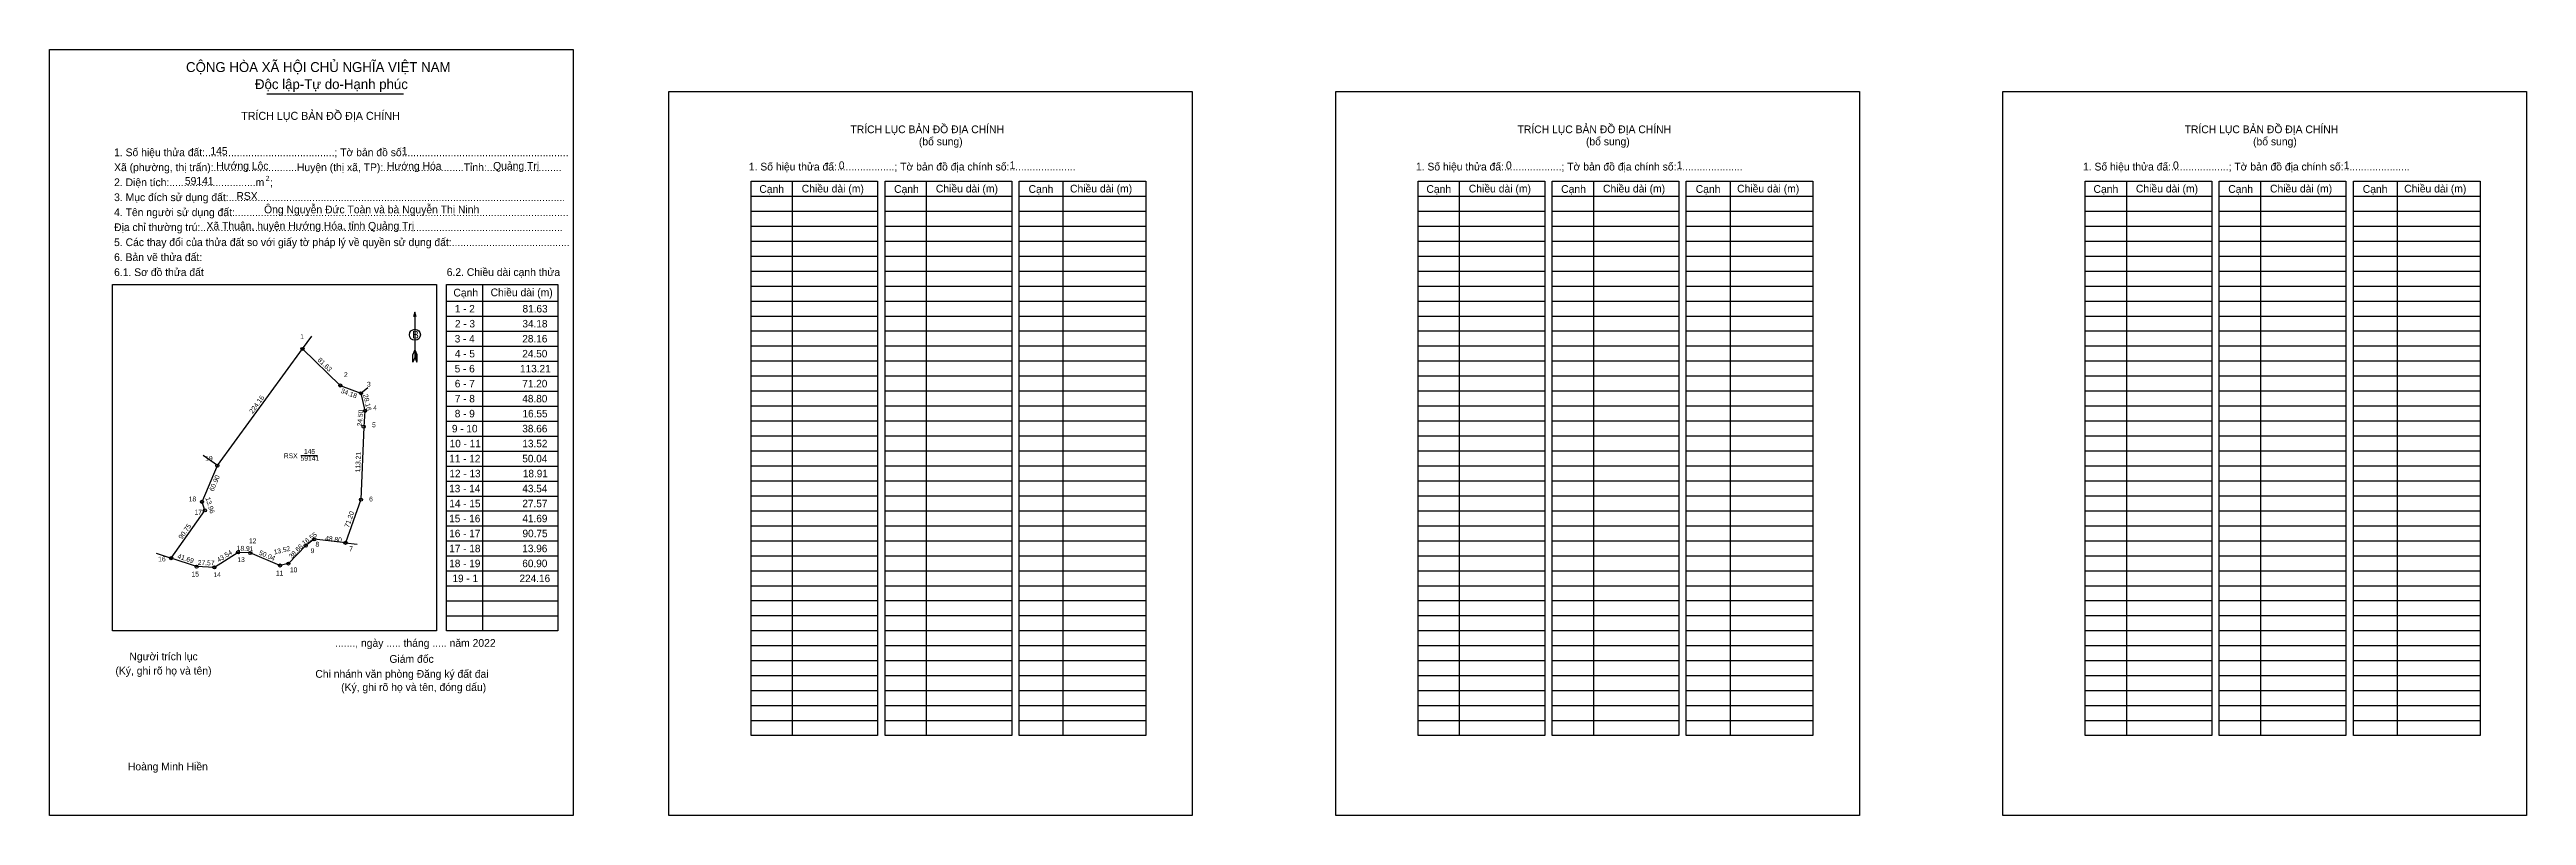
# Model space of a CAD drawing. Extents: x 549577 to 553420, y 1831343 to 1832531.
import ezdxf

# ---------------------------------------------------------------- set-up
doc = ezdxf.new("R2010")
doc.units = 0
for name, color, linetype in [('Level 1', 7, 'Continuous'), ('Level 10', 7, 'Continuous'), ('Level 11', 7, 'Continuous'), ('Level 13', 7, 'Continuous'), ('Level 15', 7, 'Continuous'), ('Level 2', 7, 'Continuous'), ('Level 49', 7, 'Continuous'), ('Level 52', 7, 'Continuous'), ('Level 6', 7, 'Continuous'), ('Level 9', 7, 'Continuous')]:
    doc.layers.add(name, color=color, linetype=linetype)

msp = doc.modelspace()

# ---------------------------------------------------------------- linework, layer by layer
at = {"layer": 'Level 1'}
for p, q in [((549576.8, 1832531.2), (549576.8, 1832531.2)), ((550537.6, 1832466.4), (550537.6, 1832466.4)), ((550665.3, 1832303.8), (550861.7, 1832303.8)), ((550729.2, 1832327.1), (550729.2, 1831466.9)), ((550873.4, 1832303.8), (551069.8, 1832303.8)), ((550937.3, 1832327.1), (550937.3, 1831466.9)), ((551081.5, 1832303.8), (551278, 1832303.8)), ((551149.3, 1832327.1), (551149.3, 1831466.9)), ((551700.4, 1832303.8), (551896.8, 1832303.8)), ((551764.3, 1832327.1), (551764.3, 1831466.9)), ((551908.5, 1832303.8), (552104.9, 1832303.8)), ((551972.4, 1832327.1), (551972.4, 1831466.9)), ((552116.6, 1832303.8), (552313.1, 1832303.8)), ((552184.4, 1832327.1), (552184.4, 1831466.9)), ((552735.5, 1832303.8), (552931.9, 1832303.8)), ((552799.4, 1832327.1), (552799.4, 1831466.9)), ((552943.6, 1832303.8), (553140, 1832303.8)), ((553007.5, 1832327.1), (553007.5, 1831466.9)), ((553151.7, 1832303.8), (553348.2, 1832303.8)), ((553219.5, 1832327.1), (553219.5, 1831466.9)), ((550665.3, 1832280.6), (550861.7, 1832280.6)), ((550873.4, 1832280.6), (551069.8, 1832280.6)), ((551081.5, 1832280.6), (551278, 1832280.6)), ((551700.4, 1832280.6), (551896.8, 1832280.6)), ((551908.5, 1832280.6), (552104.9, 1832280.6)), ((552116.6, 1832280.6), (552313.1, 1832280.6)), ((552735.5, 1832280.6), (552931.9, 1832280.6)), ((552943.6, 1832280.6), (553140, 1832280.6)), ((553151.7, 1832280.6), (553348.2, 1832280.6)), ((550665.3, 1832257.3), (550861.7, 1832257.3)), ((550665.3, 1832234.1), (550861.7, 1832234.1)), ((550873.4, 1832257.3), (551069.8, 1832257.3)), ((550873.4, 1832234.1), (551069.8, 1832234.1)), ((551081.5, 1832257.3), (551278, 1832257.3)), ((551081.5, 1832234.1), (551278, 1832234.1)), ((551700.4, 1832257.3), (551896.8, 1832257.3)), ((551700.4, 1832234.1), (551896.8, 1832234.1)), ((551908.5, 1832257.3), (552104.9, 1832257.3)), ((551908.5, 1832234.1), (552104.9, 1832234.1)), ((552116.6, 1832257.3), (552313.1, 1832257.3)), ((552116.6, 1832234.1), (552313.1, 1832234.1)), ((552735.5, 1832257.3), (552931.9, 1832257.3)), ((552735.5, 1832234.1), (552931.9, 1832234.1)), ((552943.6, 1832257.3), (553140, 1832257.3)), ((552943.6, 1832234.1), (553140, 1832234.1)), ((553151.7, 1832257.3), (553348.2, 1832257.3)), ((553151.7, 1832234.1), (553348.2, 1832234.1)), ((550665.3, 1832210.8), (550861.7, 1832210.8)), ((550665.3, 1832187.6), (550861.7, 1832187.6)), ((550873.4, 1832210.8), (551069.8, 1832210.8)), ((550873.4, 1832187.6), (551069.8, 1832187.6)), ((551081.5, 1832210.8), (551278, 1832210.8)), ((551081.5, 1832187.6), (551278, 1832187.6)), ((551700.4, 1832210.8), (551896.8, 1832210.8)), ((551700.4, 1832187.6), (551896.8, 1832187.6)), ((551908.5, 1832210.8), (552104.9, 1832210.8)), ((551908.5, 1832187.6), (552104.9, 1832187.6)), ((552116.6, 1832210.8), (552313.1, 1832210.8)), ((552116.6, 1832187.6), (552313.1, 1832187.6)), ((552735.5, 1832210.8), (552931.9, 1832210.8)), ((552735.5, 1832187.6), (552931.9, 1832187.6)), ((552943.6, 1832210.8), (553140, 1832210.8)), ((552943.6, 1832187.6), (553140, 1832187.6)), ((553151.7, 1832210.8), (553348.2, 1832210.8)), ((553151.7, 1832187.6), (553348.2, 1832187.6)), ((549674.6, 1832166.7), (549674.6, 1832166.7)), ((550248.8, 1832166.7), (550248.8, 1831629.3)), ((550665.3, 1832164.3), (550861.7, 1832164.3)), ((550873.4, 1832164.3), (551069.8, 1832164.3)), ((551081.5, 1832164.3), (551278, 1832164.3)), ((551700.4, 1832164.3), (551896.8, 1832164.3)), ((551908.5, 1832164.3), (552104.9, 1832164.3)), ((552116.6, 1832164.3), (552313.1, 1832164.3)), ((552735.5, 1832164.3), (552931.9, 1832164.3)), ((552943.6, 1832164.3), (553140, 1832164.3)), ((553151.7, 1832164.3), (553348.2, 1832164.3)), ((550143.7, 1832123.8), (550143.7, 1832053.5)), ((550193, 1832140.7), (550365.5, 1832140.7)), ((550193, 1832117.5), (550365.5, 1832117.5)), ((550665.3, 1832141.1), (550861.7, 1832141.1)), ((550665.3, 1832117.8), (550861.7, 1832117.8)), ((550873.4, 1832141.1), (551069.8, 1832141.1)), ((550873.4, 1832117.8), (551069.8, 1832117.8)), ((551081.5, 1832141.1), (551278, 1832141.1)), ((551081.5, 1832117.8), (551278, 1832117.8)), ((551700.4, 1832141.1), (551896.8, 1832141.1)), ((551700.4, 1832117.8), (551896.8, 1832117.8)), ((551908.5, 1832141.1), (552104.9, 1832141.1)), ((551908.5, 1832117.8), (552104.9, 1832117.8)), ((552116.6, 1832141.1), (552313.1, 1832141.1)), ((552116.6, 1832117.8), (552313.1, 1832117.8)), ((552735.5, 1832141.1), (552931.9, 1832141.1)), ((552735.5, 1832117.8), (552931.9, 1832117.8)), ((552943.6, 1832141.1), (553140, 1832141.1)), ((552943.6, 1832117.8), (553140, 1832117.8)), ((553151.7, 1832141.1), (553348.2, 1832141.1)), ((553151.7, 1832117.8), (553348.2, 1832117.8)), ((550193, 1832094.2), (550365.5, 1832094.2)), ((550193, 1832071), (550365.5, 1832071)), ((550665.3, 1832094.6), (550861.7, 1832094.6)), ((550665.3, 1832071.4), (550861.7, 1832071.4)), ((550873.4, 1832094.6), (551069.8, 1832094.6)), ((550873.4, 1832071.4), (551069.8, 1832071.4)), ((551081.5, 1832094.6), (551278, 1832094.6)), ((551081.5, 1832071.4), (551278, 1832071.4)), ((551700.4, 1832094.6), (551896.8, 1832094.6)), ((551700.4, 1832071.4), (551896.8, 1832071.4)), ((551908.5, 1832094.6), (552104.9, 1832094.6)), ((551908.5, 1832071.4), (552104.9, 1832071.4)), ((552116.6, 1832094.6), (552313.1, 1832094.6)), ((552116.6, 1832071.4), (552313.1, 1832071.4)), ((552735.5, 1832094.6), (552931.9, 1832094.6)), ((552735.5, 1832071.4), (552931.9, 1832071.4)), ((552943.6, 1832094.6), (553140, 1832094.6)), ((552943.6, 1832071.4), (553140, 1832071.4)), ((553151.7, 1832094.6), (553348.2, 1832094.6)), ((553151.7, 1832071.4), (553348.2, 1832071.4)), ((550140.6, 1832046.4), (550140.7, 1832058)), ((550143.7, 1832053.5), (550140.6, 1832046.4)), ((550143.7, 1832065.1), (550140.7, 1832058)), ((550143.7, 1832065.1), (550146.7, 1832058)), ((550143.7, 1832064.1), (550146.7, 1832056.9)), ((550143.7, 1832063.1), (550146.7, 1832055.9)), ((550143.7, 1832062.1), (550146.7, 1832054.9)), ((550143.7, 1832061.1), (550146.7, 1832053.8)), ((550143.7, 1832060.1), (550146.7, 1832052.8)), ((550143.7, 1832059.1), (550146.7, 1832051.7)), ((550143.7, 1832058.1), (550146.7, 1832050.7)), ((550143.7, 1832057.1), (550146.7, 1832049.7)), ((550143.7, 1832056), (550146.7, 1832048.6)), ((550143.7, 1832055), (550146.8, 1832047.6)), ((550143.7, 1832053.5), (550146.8, 1832046.4)), ((550146.8, 1832046.4), (550146.7, 1832058)), ((550193, 1832047.7), (550365.5, 1832047.7)), ((550665.3, 1832048.1), (550861.7, 1832048.1)), ((550873.4, 1832048.1), (551069.8, 1832048.1)), ((551081.5, 1832048.1), (551278, 1832048.1)), ((551700.4, 1832048.1), (551896.8, 1832048.1)), ((551908.5, 1832048.1), (552104.9, 1832048.1)), ((552116.6, 1832048.1), (552313.1, 1832048.1)), ((552735.5, 1832048.1), (552931.9, 1832048.1)), ((552943.6, 1832048.1), (553140, 1832048.1)), ((553151.7, 1832048.1), (553348.2, 1832048.1)), ((550193, 1832024.5), (550365.5, 1832024.5)), ((550193, 1832001.3), (550365.5, 1832001.3)), ((550665.3, 1832024.9), (550861.7, 1832024.9)), ((550665.3, 1832001.6), (550861.7, 1832001.6)), ((550873.4, 1832024.9), (551069.8, 1832024.9)), ((550873.4, 1832001.6), (551069.8, 1832001.6)), ((551081.5, 1832024.9), (551278, 1832024.9)), ((551081.5, 1832001.6), (551278, 1832001.6)), ((551700.4, 1832024.9), (551896.8, 1832024.9)), ((551700.4, 1832001.6), (551896.8, 1832001.6)), ((551908.5, 1832024.9), (552104.9, 1832024.9)), ((551908.5, 1832001.6), (552104.9, 1832001.6)), ((552116.6, 1832024.9), (552313.1, 1832024.9)), ((552116.6, 1832001.6), (552313.1, 1832001.6)), ((552735.5, 1832024.9), (552931.9, 1832024.9)), ((552735.5, 1832001.6), (552931.9, 1832001.6)), ((552943.6, 1832024.9), (553140, 1832024.9)), ((552943.6, 1832001.6), (553140, 1832001.6)), ((553151.7, 1832024.9), (553348.2, 1832024.9)), ((553151.7, 1832001.6), (553348.2, 1832001.6)), ((550193, 1831978), (550365.5, 1831978)), ((550193, 1831954.8), (550365.5, 1831954.8)), ((550665.3, 1831978.4), (550861.7, 1831978.4)), ((550665.3, 1831955.1), (550861.7, 1831955.1)), ((550873.4, 1831978.4), (551069.8, 1831978.4)), ((550873.4, 1831955.1), (551069.8, 1831955.1)), ((551081.5, 1831978.4), (551278, 1831978.4)), ((551081.5, 1831955.1), (551278, 1831955.1)), ((551700.4, 1831978.4), (551896.8, 1831978.4)), ((551700.4, 1831955.1), (551896.8, 1831955.1)), ((551908.5, 1831978.4), (552104.9, 1831978.4)), ((551908.5, 1831955.1), (552104.9, 1831955.1)), ((552116.6, 1831978.4), (552313.1, 1831978.4)), ((552116.6, 1831955.1), (552313.1, 1831955.1)), ((552735.5, 1831978.4), (552931.9, 1831978.4)), ((552735.5, 1831955.1), (552931.9, 1831955.1)), ((552943.6, 1831978.4), (553140, 1831978.4)), ((552943.6, 1831955.1), (553140, 1831955.1)), ((553151.7, 1831978.4), (553348.2, 1831978.4)), ((553151.7, 1831955.1), (553348.2, 1831955.1)), ((550193, 1831931.5), (550365.5, 1831931.5)), ((550665.3, 1831931.9), (550861.7, 1831931.9)), ((550873.4, 1831931.9), (551069.8, 1831931.9)), ((551081.5, 1831931.9), (551278, 1831931.9)), ((551700.4, 1831931.9), (551896.8, 1831931.9)), ((551908.5, 1831931.9), (552104.9, 1831931.9)), ((552116.6, 1831931.9), (552313.1, 1831931.9)), ((552735.5, 1831931.9), (552931.9, 1831931.9)), ((552943.6, 1831931.9), (553140, 1831931.9)), ((553151.7, 1831931.9), (553348.2, 1831931.9)), ((550193, 1831908.3), (550365.5, 1831908.3)), ((550193, 1831885), (550365.5, 1831885)), ((550665.3, 1831908.6), (550861.7, 1831908.6)), ((550665.3, 1831885.4), (550861.7, 1831885.4)), ((550873.4, 1831908.6), (551069.8, 1831908.6)), ((550873.4, 1831885.4), (551069.8, 1831885.4)), ((551081.5, 1831908.6), (551278, 1831908.6)), ((551081.5, 1831885.4), (551278, 1831885.4)), ((551700.4, 1831908.6), (551896.8, 1831908.6)), ((551700.4, 1831885.4), (551896.8, 1831885.4)), ((551908.5, 1831908.6), (552104.9, 1831908.6)), ((551908.5, 1831885.4), (552104.9, 1831885.4)), ((552116.6, 1831908.6), (552313.1, 1831908.6)), ((552116.6, 1831885.4), (552313.1, 1831885.4)), ((552735.5, 1831908.6), (552931.9, 1831908.6)), ((552735.5, 1831885.4), (552931.9, 1831885.4)), ((552943.6, 1831908.6), (553140, 1831908.6)), ((552943.6, 1831885.4), (553140, 1831885.4)), ((553151.7, 1831908.6), (553348.2, 1831908.6)), ((553151.7, 1831885.4), (553348.2, 1831885.4)), ((550193, 1831861.8), (550365.5, 1831861.8)), ((550193, 1831838.5), (550365.5, 1831838.5)), ((550665.3, 1831862.1), (550861.7, 1831862.1)), ((550665.3, 1831838.9), (550861.7, 1831838.9)), ((550873.4, 1831862.1), (551069.8, 1831862.1)), ((550873.4, 1831838.9), (551069.8, 1831838.9)), ((551081.5, 1831862.1), (551278, 1831862.1)), ((551081.5, 1831838.9), (551278, 1831838.9)), ((551700.4, 1831862.1), (551896.8, 1831862.1)), ((551700.4, 1831838.9), (551896.8, 1831838.9)), ((551908.5, 1831862.1), (552104.9, 1831862.1)), ((551908.5, 1831838.9), (552104.9, 1831838.9)), ((552116.6, 1831862.1), (552313.1, 1831862.1)), ((552116.6, 1831838.9), (552313.1, 1831838.9)), ((552735.5, 1831862.1), (552931.9, 1831862.1)), ((552735.5, 1831838.9), (552931.9, 1831838.9)), ((552943.6, 1831862.1), (553140, 1831862.1)), ((552943.6, 1831838.9), (553140, 1831838.9)), ((553151.7, 1831862.1), (553348.2, 1831862.1)), ((553151.7, 1831838.9), (553348.2, 1831838.9)), ((550193, 1831815.3), (550365.5, 1831815.3)), ((550665.3, 1831815.6), (550861.7, 1831815.6)), ((550873.4, 1831815.6), (551069.8, 1831815.6)), ((551081.5, 1831815.6), (551278, 1831815.6)), ((551700.4, 1831815.6), (551896.8, 1831815.6)), ((551908.5, 1831815.6), (552104.9, 1831815.6)), ((552116.6, 1831815.6), (552313.1, 1831815.6)), ((552735.5, 1831815.6), (552931.9, 1831815.6)), ((552943.6, 1831815.6), (553140, 1831815.6)), ((553151.7, 1831815.6), (553348.2, 1831815.6)), ((550193, 1831792), (550365.5, 1831792)), ((550193, 1831768.8), (550365.5, 1831768.8)), ((550665.3, 1831792.4), (550861.7, 1831792.4)), ((550665.3, 1831769.1), (550861.7, 1831769.1)), ((550873.4, 1831792.4), (551069.8, 1831792.4)), ((550873.4, 1831769.1), (551069.8, 1831769.1)), ((551081.5, 1831792.4), (551278, 1831792.4)), ((551081.5, 1831769.1), (551278, 1831769.1)), ((551700.4, 1831792.4), (551896.8, 1831792.4)), ((551700.4, 1831769.1), (551896.8, 1831769.1)), ((551908.5, 1831792.4), (552104.9, 1831792.4)), ((551908.5, 1831769.1), (552104.9, 1831769.1)), ((552116.6, 1831792.4), (552313.1, 1831792.4)), ((552116.6, 1831769.1), (552313.1, 1831769.1)), ((552735.5, 1831792.4), (552931.9, 1831792.4)), ((552735.5, 1831769.1), (552931.9, 1831769.1)), ((552943.6, 1831792.4), (553140, 1831792.4)), ((552943.6, 1831769.1), (553140, 1831769.1)), ((553151.7, 1831792.4), (553348.2, 1831792.4)), ((553151.7, 1831769.1), (553348.2, 1831769.1)), ((550193, 1831745.5), (550365.5, 1831745.5)), ((550193, 1831722.3), (550365.5, 1831722.3)), ((550665.3, 1831745.9), (550861.7, 1831745.9)), ((550665.3, 1831722.6), (550861.7, 1831722.6)), ((550873.4, 1831745.9), (551069.8, 1831745.9)), ((550873.4, 1831722.6), (551069.8, 1831722.6)), ((551081.5, 1831745.9), (551278, 1831745.9)), ((551081.5, 1831722.6), (551278, 1831722.6)), ((551700.4, 1831745.9), (551896.8, 1831745.9)), ((551700.4, 1831722.6), (551896.8, 1831722.6)), ((551908.5, 1831745.9), (552104.9, 1831745.9)), ((551908.5, 1831722.6), (552104.9, 1831722.6)), ((552116.6, 1831745.9), (552313.1, 1831745.9)), ((552116.6, 1831722.6), (552313.1, 1831722.6)), ((552735.5, 1831745.9), (552931.9, 1831745.9)), ((552735.5, 1831722.6), (552931.9, 1831722.6)), ((552943.6, 1831745.9), (553140, 1831745.9)), ((552943.6, 1831722.6), (553140, 1831722.6)), ((553151.7, 1831745.9), (553348.2, 1831745.9)), ((553151.7, 1831722.6), (553348.2, 1831722.6)), ((550193, 1831699), (550365.5, 1831699)), ((550665.3, 1831699.4), (550861.7, 1831699.4)), ((550873.4, 1831699.4), (551069.8, 1831699.4)), ((551081.5, 1831699.4), (551278, 1831699.4)), ((551700.4, 1831699.4), (551896.8, 1831699.4)), ((551908.5, 1831699.4), (552104.9, 1831699.4)), ((552116.6, 1831699.4), (552313.1, 1831699.4)), ((552735.5, 1831699.4), (552931.9, 1831699.4)), ((552943.6, 1831699.4), (553140, 1831699.4)), ((553151.7, 1831699.4), (553348.2, 1831699.4)), ((550193, 1831675.8), (550365.5, 1831675.8)), ((550193, 1831652.5), (550365.5, 1831652.5)), ((550665.3, 1831676.2), (550861.7, 1831676.2)), ((550665.3, 1831652.9), (550861.7, 1831652.9)), ((550873.4, 1831676.2), (551069.8, 1831676.2)), ((550873.4, 1831652.9), (551069.8, 1831652.9)), ((551081.5, 1831676.2), (551278, 1831676.2)), ((551081.5, 1831652.9), (551278, 1831652.9)), ((551700.4, 1831676.2), (551896.8, 1831676.2)), ((551700.4, 1831652.9), (551896.8, 1831652.9)), ((551908.5, 1831676.2), (552104.9, 1831676.2)), ((551908.5, 1831652.9), (552104.9, 1831652.9)), ((552116.6, 1831676.2), (552313.1, 1831676.2)), ((552116.6, 1831652.9), (552313.1, 1831652.9)), ((552735.5, 1831676.2), (552931.9, 1831676.2)), ((552735.5, 1831652.9), (552931.9, 1831652.9)), ((552943.6, 1831676.2), (553140, 1831676.2)), ((552943.6, 1831652.9), (553140, 1831652.9)), ((553151.7, 1831676.2), (553348.2, 1831676.2)), ((553151.7, 1831652.9), (553348.2, 1831652.9)), ((550177.5, 1831629.3), (550177.5, 1831629.3)), ((550665.3, 1831629.7), (550861.7, 1831629.7)), ((550873.4, 1831629.7), (551069.8, 1831629.7)), ((551081.5, 1831629.7), (551278, 1831629.7)), ((551700.4, 1831629.7), (551896.8, 1831629.7)), ((551908.5, 1831629.7), (552104.9, 1831629.7)), ((552116.6, 1831629.7), (552313.1, 1831629.7)), ((552735.5, 1831629.7), (552931.9, 1831629.7)), ((552943.6, 1831629.7), (553140, 1831629.7)), ((553151.7, 1831629.7), (553348.2, 1831629.7)), ((550665.3, 1831606.4), (550861.7, 1831606.4)), ((550665.3, 1831583.2), (550861.7, 1831583.2)), ((550873.4, 1831606.4), (551069.8, 1831606.4)), ((550873.4, 1831583.2), (551069.8, 1831583.2)), ((551081.5, 1831606.4), (551278, 1831606.4)), ((551081.5, 1831583.2), (551278, 1831583.2)), ((551700.4, 1831606.4), (551896.8, 1831606.4)), ((551700.4, 1831583.2), (551896.8, 1831583.2)), ((551908.5, 1831606.4), (552104.9, 1831606.4)), ((551908.5, 1831583.2), (552104.9, 1831583.2)), ((552116.6, 1831606.4), (552313.1, 1831606.4)), ((552116.6, 1831583.2), (552313.1, 1831583.2)), ((552735.5, 1831606.4), (552931.9, 1831606.4)), ((552735.5, 1831583.2), (552931.9, 1831583.2)), ((552943.6, 1831606.4), (553140, 1831606.4)), ((552943.6, 1831583.2), (553140, 1831583.2)), ((553151.7, 1831606.4), (553348.2, 1831606.4)), ((553151.7, 1831583.2), (553348.2, 1831583.2)), ((550665.3, 1831559.9), (550861.7, 1831559.9)), ((550665.3, 1831536.7), (550861.7, 1831536.7)), ((550873.4, 1831559.9), (551069.8, 1831559.9)), ((550873.4, 1831536.7), (551069.8, 1831536.7)), ((551081.5, 1831559.9), (551278, 1831559.9)), ((551081.5, 1831536.7), (551278, 1831536.7)), ((551700.4, 1831559.9), (551896.8, 1831559.9)), ((551700.4, 1831536.7), (551896.8, 1831536.7)), ((551908.5, 1831559.9), (552104.9, 1831559.9)), ((551908.5, 1831536.7), (552104.9, 1831536.7)), ((552116.6, 1831559.9), (552313.1, 1831559.9)), ((552116.6, 1831536.7), (552313.1, 1831536.7)), ((552735.5, 1831559.9), (552931.9, 1831559.9)), ((552735.5, 1831536.7), (552931.9, 1831536.7)), ((552943.6, 1831559.9), (553140, 1831559.9)), ((552943.6, 1831536.7), (553140, 1831536.7)), ((553151.7, 1831559.9), (553348.2, 1831559.9)), ((553151.7, 1831536.7), (553348.2, 1831536.7)), ((550665.3, 1831513.4), (550861.7, 1831513.4)), ((550873.4, 1831513.4), (551069.8, 1831513.4)), ((551081.5, 1831513.4), (551278, 1831513.4)), ((551700.4, 1831513.4), (551896.8, 1831513.4)), ((551908.5, 1831513.4), (552104.9, 1831513.4)), ((552116.6, 1831513.4), (552313.1, 1831513.4)), ((552735.5, 1831513.4), (552931.9, 1831513.4)), ((552943.6, 1831513.4), (553140, 1831513.4)), ((553151.7, 1831513.4), (553348.2, 1831513.4)), ((550665.3, 1831490.2), (550861.7, 1831490.2)), ((550873.4, 1831490.2), (551069.8, 1831490.2)), ((551081.5, 1831490.2), (551278, 1831490.2)), ((551700.4, 1831490.2), (551896.8, 1831490.2)), ((551908.5, 1831490.2), (552104.9, 1831490.2)), ((552116.6, 1831490.2), (552313.1, 1831490.2)), ((552735.5, 1831490.2), (552931.9, 1831490.2)), ((552943.6, 1831490.2), (553140, 1831490.2)), ((553151.7, 1831490.2), (553348.2, 1831490.2)), ((550389.2, 1831342.8), (550389.2, 1831342.8)), ((551350, 1831342.8), (551350, 1831342.8))]:
    msp.add_line(p, q, dxfattribs=at)
for points in [[(550665.3, 1832327.1), (550861.7, 1832327.1), (550861.7, 1831466.9), (550665.3, 1831466.9)], [(550873.4, 1832327.1), (551069.8, 1832327.1), (551069.8, 1831466.9), (550873.4, 1831466.9)], [(551081.5, 1832327.1), (551278, 1832327.1), (551278, 1831466.9), (551081.5, 1831466.9)], [(551700.4, 1832327.1), (551896.8, 1832327.1), (551896.8, 1831466.9), (551700.4, 1831466.9)], [(551908.5, 1832327.1), (552104.9, 1832327.1), (552104.9, 1831466.9), (551908.5, 1831466.9)], [(552116.6, 1832327.1), (552313.1, 1832327.1), (552313.1, 1831466.9), (552116.6, 1831466.9)], [(552735.5, 1832327.1), (552931.9, 1832327.1), (552931.9, 1831466.9), (552735.5, 1831466.9)], [(552943.6, 1832327.1), (553140, 1832327.1), (553140, 1831466.9), (552943.6, 1831466.9)], [(553151.7, 1832327.1), (553348.2, 1832327.1), (553348.2, 1831466.9), (553151.7, 1831466.9)], [(549674.6, 1832166.7), (550177.5, 1832166.7), (550177.5, 1831629.3), (549674.6, 1831629.3)], [(550193, 1832166.7), (550365.5, 1832166.7), (550365.5, 1831629.3), (550193, 1831629.3)]]:
    msp.add_lwpolyline(points, close=True, dxfattribs=at)
msp.add_lwpolyline([(550145.7, 1832116.4), (550143.7, 1832123.8), (550141.7, 1832116.4)], dxfattribs=at)
msp.add_circle((550143.7, 1832088.7), 8.58, dxfattribs=at)
at = {"layer": 'Level 10'}
for p, q in [((549969.3, 1832066.7), (549983.7, 1832086.5)), ((550060, 1831998), (550070.6, 1832006.7)), ((549837.2, 1831885.6), (549815.2, 1831901.5))]:
    msp.add_line(p, q, dxfattribs=at)
msp.add_lwpolyline([(549969.3, 1832066.7), (550028, 1832010), (550060, 1831998), (550066.3, 1831970.6), (550064.3, 1831946.1), (550060, 1831833), (550036.1, 1831765.9), (549987.6, 1831771.3), (549974.3, 1831761.5), (549947.5, 1831733.7), (549934.3, 1831730.6), (549888.3, 1831750.2), (549869.4, 1831751), (549832.6, 1831727.7), (549805.1, 1831728.9), (549765.5, 1831742), (549817.7, 1831816.2), (549813.5, 1831829.5), (549837.2, 1831885.6)], close=True, dxfattribs=at)
at = {"layer": 'Level 11'}
for centre in [(549969.3, 1832066.7), (549969.3, 1832066.7), (550028, 1832010), (550060, 1831998), (550066.3, 1831970.6), (550064.3, 1831946.1), (549837.2, 1831885.6), (549813.5, 1831829.5), (549817.7, 1831816.2), (550060, 1831833), (549974.3, 1831761.5), (549987.6, 1831771.3), (550036.1, 1831765.9), (549765.5, 1831742), (549805.1, 1831728.9), (549832.6, 1831727.7), (549869.4, 1831751), (549888.3, 1831750.2), (549934.3, 1831730.6), (549947.5, 1831733.7)]:
    msp.add_circle(centre, 2.42, dxfattribs=at)
at = {"layer": 'Level 13'}
msp.add_line((549913.9, 1832462.6), (550126, 1832462.6), dxfattribs=at)
at = {"layer": 'Level 15'}
for p, q in [((550036.1, 1831765.9), (550054.3, 1831763.8)), ((549742.3, 1831749.6), (549765.5, 1831742))]:
    msp.add_line(p, q, dxfattribs=at)
at = {"layer": 'Level 2'}
for points in [[(549576.8, 1832531.3), (550389.2, 1832531.3), (550389.2, 1831342.8), (549576.8, 1831342.8)], [(550537.6, 1832466.4), (551350, 1832466.4), (551350, 1831342.8), (550537.6, 1831342.8)], [(551572.7, 1832466.4), (552385.1, 1832466.4), (552385.1, 1831342.8), (551572.7, 1831342.8)], [(552607.8, 1832466.4), (553420.2, 1832466.4), (553420.2, 1831342.8), (552607.8, 1831342.8)]]:
    msp.add_lwpolyline(points, close=True, dxfattribs=at)
at = {"layer": 'Level 9'}
msp.add_line((549967, 1831901.2), (549992.5, 1831901.2), dxfattribs=at)

# ---------------------------------------------------------------- texts
at = {"layer": 'Level 1'}
for s, height, p in [('TRÍCH LỤC BẢN ĐỒ ĐỊA CHÍNH', 12.399, (549874.3, 1832422.2)), ('TRÍCH LỤC BẢN ĐỒ ĐỊA CHÍNH', 12.011, (550819.6, 1832401.5)), ('TRÍCH LỤC BẢN ĐỒ ĐỊA CHÍNH', 12.011, (551854.7, 1832401.5)), ('TRÍCH LỤC BẢN ĐỒ ĐỊA CHÍNH', 12.011, (552889.8, 1832401.5)), ('1. Số hiệu thửa đất:.............................................; Tờ bản đồ số:.........................................................', 12.011, (549677, 1832365.8)), ('(bổ sung)', 12.01, (550925.8, 1832382.6)), ('(bổ sung)', 12.01, (551960.9, 1832382.6)), ('(bổ sung)', 12.01, (552996, 1832382.6)), ('Xã (phường, thị trấn):.............................Huyện (thị xã, TP):............................Tỉnh:..........................', 12.011, (549677, 1832342.6)), ('1. Số hiệu thửa đấ:....................; Tờ bản đồ địa chính số:.......................', 12.011, (550661.9, 1832343.6)), ('1. Số hiệu thửa đấ:....................; Tờ bản đồ địa chính số:.......................', 12.011, (551697, 1832343.6)), ('1. Số hiệu thửa đấ:....................; Tờ bản đồ địa chính số:.......................', 12.011, (552732.1, 1832343.6)), ('3. Mục đích sử dụng đất:.....................................................................................................................', 12.011, (549677, 1832296.1)), ('2. Diện tích:..............................m  ;', 12.011, (549677, 1832319.3)), ('2', 7.75, (549912.2, 1832327.5)), ('Cạnh', 12.01, (550678.2, 1832308.9)), ('Chiều dài (m)', 12.011, (550744, 1832309.5)), ('Cạnh', 12.01, (550887.3, 1832308.9)), ('Chiều dài (m)', 12.011, (550952.1, 1832309.5)), ('Cạnh', 12.01, (551096, 1832308.9)), ('Chiều dài (m)', 12.011, (551160.3, 1832309.5)), ('Cạnh', 12.01, (551713.3, 1832308.9)), ('Chiều dài (m)', 12.011, (551779.1, 1832309.5)), ('Cạnh', 12.01, (551922.4, 1832308.9)), ('Chiều dài (m)', 12.011, (551987.3, 1832309.5)), ('Cạnh', 12.01, (552131.2, 1832308.9)), ('Chiều dài (m)', 12.011, (552195.4, 1832309.5)), ('Cạnh', 12.01, (552748.4, 1832308.9)), ('Chiều dài (m)', 12.011, (552814.2, 1832309.5)), ('Cạnh', 12.01, (552957.5, 1832308.9)), ('Chiều dài (m)', 12.011, (553022.3, 1832309.5)), ('Cạnh', 12.01, (553166.2, 1832308.9)), ('Chiều dài (m)', 12.011, (553230.5, 1832309.5)), ('Địa chỉ thường trú:..............................................................................................................................', 12.011, (549677, 1832249.6)), ('4. Tên người sử dụng đất:....................................................................................................................', 12.011, (549677, 1832272.8)), ('5. Các thay đổi của thửa đất so với giấy tờ pháp lý về quyền sử dụng đất:.........................................', 12.011, (549677, 1832226.3)), ('6. Bản vẽ thửa đất:', 12.011, (549677, 1832203.1)), ('6.1. Sơ đồ thửa đất', 12.011, (549677, 1832179.8)), ('6.2. Chiều dài cạnh thửa', 12.011, (550193.1, 1832179.9)), ('Cạnh', 12.01, (550203.5, 1832148.1)), ('Chiều dài (m)', 12.011, (550261.2, 1832148.5)), ('B', 11.6, (550139.4, 1832083)), ('......., ngày ..... tháng ..... năm 2022', 12.011, (550019.9, 1831604.5)), ('(Ký, ghi rõ họ và tên)', 12.011, (549679.1, 1831561.5)), ('Người trích lục', 12.011, (549700.7, 1831583.6)), ('Chi nhánh văn phòng Đăng ký đất đai', 12.011, (549989.3, 1831556.5)), ('Giám đốc', 12.01, (550104.2, 1831579.7)), ('(Ký, ghi rõ họ và tên, đóng dấu)', 12.011, (550029.3, 1831535.9)), ('Hoàng Minh Hiền', 12.011, (549698.4, 1831412.8))]:
    msp.add_text(s, height=height, dxfattribs=at).set_placement(p)
at = {"layer": 'Level 13'}
for s, height, p in [('CỘNG HÒA XÃ HỘI CHỦ NGHĨA VIỆT NAM', 15.343, (549788.6, 1832496.4)), ('Độc lập-Tự do-Hạnh phúc', 15.343, (549895.6, 1832469.9)), ('RSX', 7.5, (549940.4, 1831897.2)), ('59141', 7.5, (549966.4, 1831893.3)), ('145', 7.5, (549971.6, 1831903.9))]:
    msp.add_text(s, height=height, dxfattribs=at).set_placement(p)
at = {"layer": 'Level 49'}
for s, rotation, p in [('81.63', 316.0075, (549992, 1832048.8)), ('224.16', 53.8975, (549892, 1831965.7)), ('34.18', 339.444, (550028, 1831998.9)), ('28.16', 282.8665, (550063.4, 1831995.6)), ('24.50', 85.3179, (550061.4, 1831946.3)), ('113.21', 87.8384, (550058.7, 1831875.1)), ('60.90', 67.1485, (549831.3, 1831845.1)), ('13.96', 287.5132, (549818.5, 1831835.4)), ('71.20', 70.4046, (550041.2, 1831788.9)), ('90.75', 54.8388, (549782.3, 1831770.8)), ('18.91', 357.5447, (549867.2, 1831754)), ('13.52', 13.2138, (549925.7, 1831747.7)), ('38.66', 46.1212, (549952.9, 1831740.8)), ('16.55', 36.2538, (549971.8, 1831761.6)), ('48.80', 353.6468, (550004.2, 1831769.3)), ('41.69', 341.6867, (549774.6, 1831742)), ('27.57', 357.5258, (549806.7, 1831731.7)), ('43.54', 32.3541, (549839.1, 1831735.2)), ('50.04', 336.9397, (549901.1, 1831747.9))]:
    msp.add_text(s, height=7.5, rotation=rotation, dxfattribs=at).set_placement(p)
at = {"layer": 'Level 52'}
for s, p in [('1 - 2', (550205.6, 1832123.3)), ('2 - 3', (550205.9, 1832100.1)), ('34.18', (550310.6, 1832100.1)), ('81.63', (550310.8, 1832123.3)), ('3 - 4', (550205.5, 1832076.8)), ('28.16', (550310.4, 1832076.8)), ('4 - 5', (550205.8, 1832053.6)), ('5 - 6', (550205.5, 1832030.3)), ('113.21', (550306.9, 1832030.3)), ('24.50', (550310.4, 1832053.6)), ('6 - 7', (550205.6, 1832007.1)), ('7 - 8', (550205.7, 1831983.8)), ('48.80', (550310.4, 1831983.8)), ('71.20', (550310.4, 1832007.1)), ('8 - 9', (550205.6, 1831960.6)), ('16.55', (550310.7, 1831960.6)), ('10 - 11', (550197.7, 1831914.1)), ('9 - 10', (550201.2, 1831937.3)), ('38.66', (550310.4, 1831937.3)), ('13.52', (550310.5, 1831914.1)), ('11 - 12', (550197, 1831890.8)), ('12 - 13', (550197.3, 1831867.6)), ('50.04', (550310.4, 1831890.8)), ('18.91', (550311.2, 1831867.6)), ('13 - 14', (550196.9, 1831844.3)), ('43.54', (550310.4, 1831844.3)), ('15 - 16', (550196.9, 1831797.8)), ('14 - 15', (550197.2, 1831821.1)), ('41.69', (550310.5, 1831797.8)), ('27.57', (550310.5, 1831821.1)), ('16 - 17', (550197, 1831774.6)), ('17 - 18', (550197.1, 1831751.3)), ('90.75', (550310.7, 1831774.6)), ('13.96', (550310.4, 1831751.3)), ('18 - 19', (550197, 1831728.1)), ('60.90', (550310.4, 1831728.1)), ('19 - 1', (550202, 1831704.9)), ('224.16', (550306.1, 1831704.9))]:
    msp.add_text(s, height=11.62, dxfattribs=at).set_placement(p)
at = {"layer": 'Level 6'}
for s, height, p in [('145', 12.01, (549826.3, 1832368)), ('1', 12, (550123.3, 1832368.1)), ('Hướng Lộc', 12.01, (549835.5, 1832344.9)), ('Hướng Hóa', 12.01, (550100.4, 1832344.7)), ('Quảng Trị', 12.01, (550265.1, 1832344.8)), ('0', 12, (550801.5, 1832345.7)), ('1', 12, (551066.6, 1832345.8)), ('0', 12, (551836.7, 1832345.7)), ('1', 12, (552101.7, 1832345.8)), ('0', 12, (552871.7, 1832345.7)), ('1', 12, (553136.8, 1832345.8)), ('59141', 12.01, (549786.8, 1832321.5)), ('RSX', 12.01, (549866.7, 1832298.1)), ('Xã Thuận, huyện Hướng Hóa, tỉnh Quảng Trị', 12.011, (549820.4, 1832251.8)), ('Ông Nguyễn Đức Toàn và bà Nguyễn Thị Ninh', 12.011, (549909.7, 1832277.1))]:
    msp.add_text(s, height=height, dxfattribs=at).set_placement(p)
at = {"layer": 'Level 9'}
for s, p in [('1', (549965.8, 1832082.1)), ('2', (550033.7, 1832023.1)), ('3', (550069.4, 1832008.2)), ('5', (550077.3, 1831945.2)), ('4', (550079.1, 1831971.7)), ('19', (549818.4, 1831893.2)), ('18', (549792.8, 1831830.2)), ('6', (550072.7, 1831830.1)), ('17', (549801.8, 1831809.8)), ('12', (549886.4, 1831765.3)), ('8', (549989.5, 1831760)), ('7', (550041.8, 1831752.8)), ('16', (549745.4, 1831737.1)), ('13', (549868.3, 1831736)), ('11', (549928.1, 1831715.1)), ('10', (549949.8, 1831720.2)), ('9', (549981.9, 1831749.9)), ('15', (549797.1, 1831713.6)), ('14', (549831.2, 1831712.7))]:
    msp.add_text(s, height=7.5, dxfattribs=at).set_placement(p)

doc.saveas('drawing.dxf')
